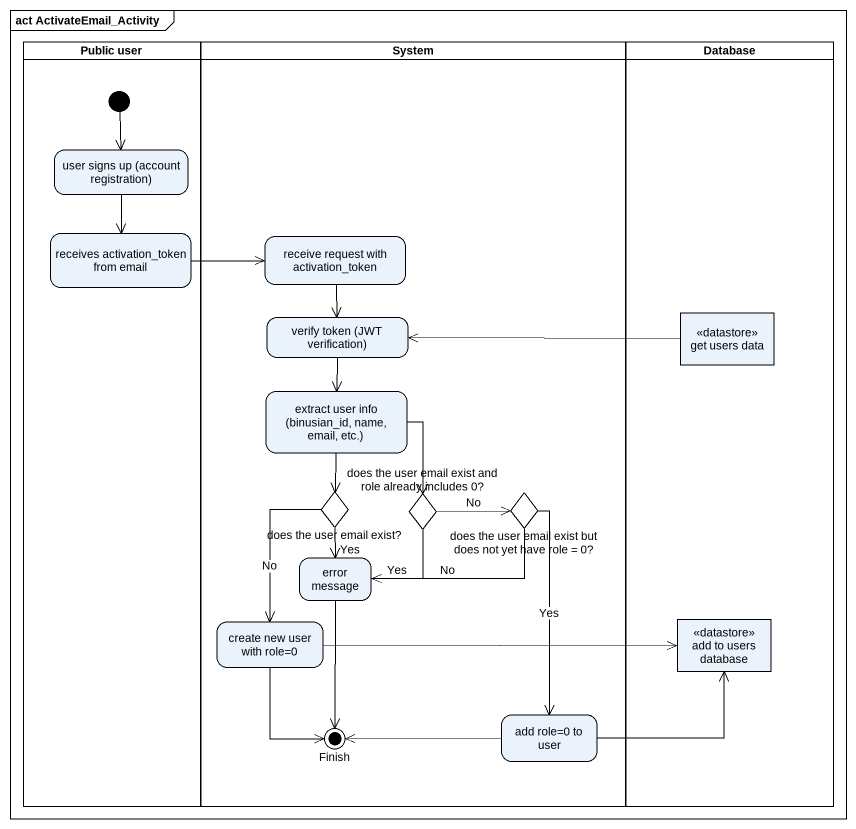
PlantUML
@startuml
mainframe act ActivateEmail_Activity
hide empty description
state "Public user" as Public_user <<partition>> {
  state "user signs up (account registration)" as user_signs_up_account
  state "receives activation_token from email" as receives_activation_token
  [*] --> user_signs_up_account
}
state System <<partition>> {
  state "receive request with activation_token" as receive_request_with
  state "verify token (JWT verification)" as verify_token_JWT
  state "extract user info (binusian_id, name, email, etc.)" as extract_user_info_binusian
  state "does the user email exist?" as does_the_user_email_exist <<choice>>
  state "does the user email exist and role already includes 0?" as does_the_user_email_exist_2 <<choice>>
  state "does the user email exist but does not yet have role = 0?" as does_the_user_email_exist_3 <<choice>>
  state "error message" as error_message
  state "create new user with role=0" as create_new_user_with_role_0
  state Finish <<end>>
  state "add role=0 to user" as add_role_0_to_user
}
state "Database" as Database_ <<partition>> {
  state "get users data" as get_users_data <<datastore>>
  state "add to users database" as add_to_users_database <<datastore>>
}
user_signs_up_account --> receives_activation_token
receives_activation_token -right-> receive_request_with
receive_request_with --> verify_token_JWT
verify_token_JWT --> extract_user_info_binusian
get_users_data -left-> verify_token_JWT
extract_user_info_binusian --> does_the_user_email_exist
extract_user_info_binusian --> does_the_user_email_exist_2
does_the_user_email_exist --> error_message : Yes
does_the_user_email_exist --> create_new_user_with_role_0 : No
does_the_user_email_exist_2 -right-> does_the_user_email_exist_3 : No
does_the_user_email_exist_2 --> error_message : Yes
does_the_user_email_exist_3 -left-> error_message : No
does_the_user_email_exist_3 --> add_role_0_to_user : Yes
error_message --> Finish
create_new_user_with_role_0 -right-> add_to_users_database
create_new_user_with_role_0 --> Finish
add_role_0_to_user -right-> add_to_users_database
add_role_0_to_user -left-> Finish
@enduml
